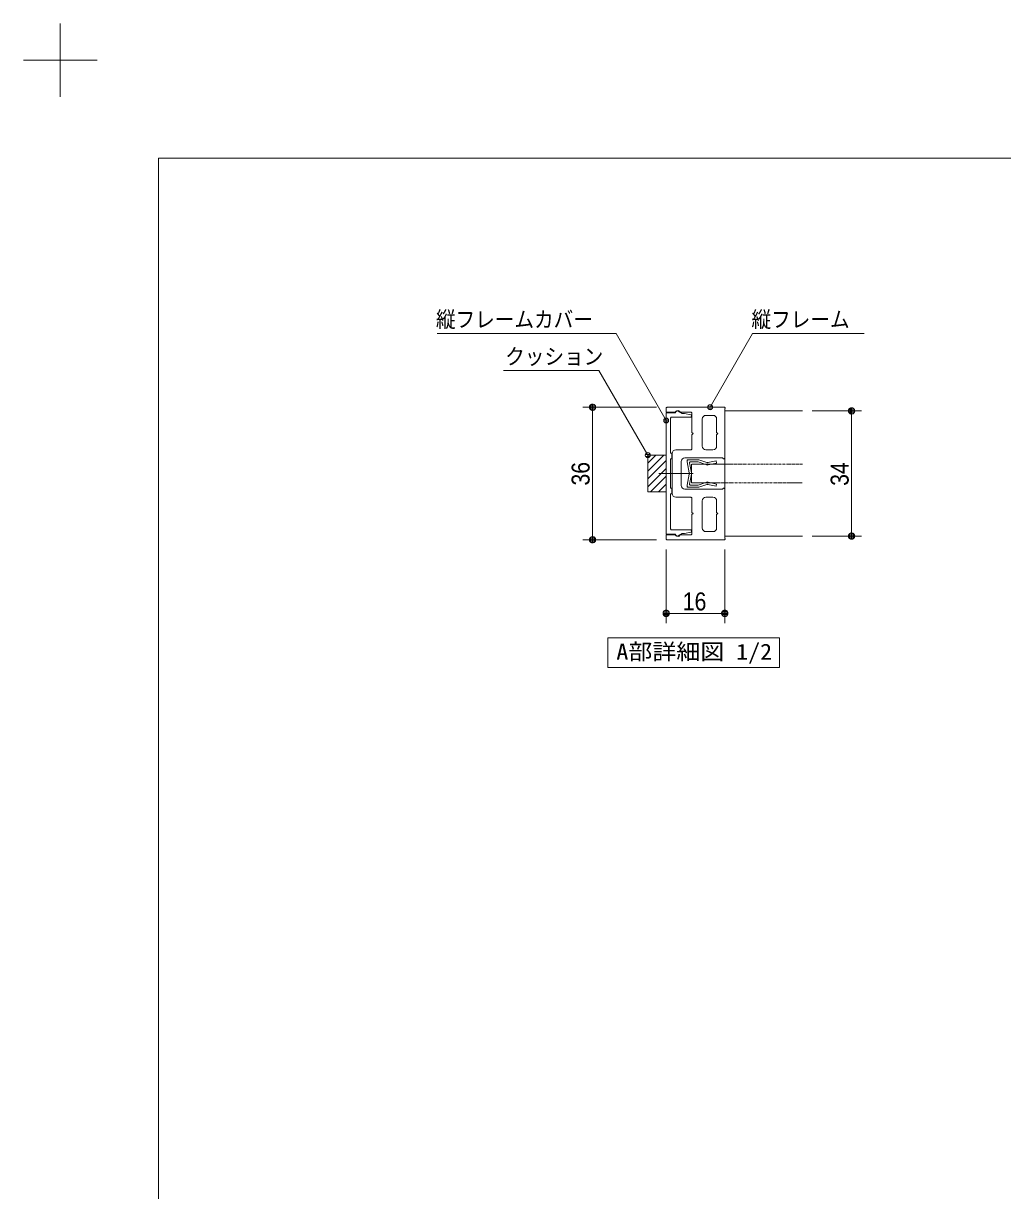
# Model space of a CAD drawing. Units: millimetres, scale not verified. Extents: x -6062 to 6062, y -3045 to 3045.
# Drawn here: x -6062 to -4068, y 666 to 3045 of the extents above; entities that cross this region are included whole.
import ezdxf
from ezdxf.enums import TextEntityAlignment as Align

# ---------------------------------------------------------------- set-up
doc = ezdxf.new("R2010")
doc.units = ezdxf.units.MM
doc.header["$LTSCALE"] = 20
doc.linetypes.add('DOUBLE_CHAIN1', pattern=[8.8, 5, -1, 0.6, -0.6, 0.6, -1])
for name, color, linetype, lineweight in [('0-0_3一般', 7, 'Continuous', 9), ('0-1_2寸法-3', 7, 'Continuous', 9), ('0-3_0', 7, 'Continuous', 9), ('0-4_2寸法-1', 7, 'Continuous', 9), ('0-5_1図面枠', 7, 'Continuous', 9)]:
    doc.layers.add(name, color=color, linetype=linetype, lineweight=lineweight)
doc.styles.add('ＭＳ ゴシック', font='')
doc.styles.add('ＭＳ Ｐゴシック', font='')
doc.styles.get('ＭＳ ゴシック').set_extended_font_data('MS Gothic')
doc.styles.get('ＭＳ Ｐゴシック').set_extended_font_data('MS PGothic')

# ---------------------------------------------------------------- blocks, each defined once
blk = doc.blocks.new('_Dot')
at = {"layer": '0-3_0'}
for p, q in [((-10, 0), (-20, 0)), ((9.78, 2), (-9.78, 2)), ((7.99, 6), (-7.99, 6)), ((9.16, -3.98), (-9.16, -3.98)), ((6, -7.98), (-6, -7.98))]:
    blk.add_line(p, q, dxfattribs=at)
for points in [[(10, 0), (9.92, 1.25), (9.69, 2.49), (9.3, 3.68), (8.76, 4.82), (8.09, 5.88), (7.29, 6.85), (6.37, 7.71), (5.36, 8.44), (4.26, 9.05), (3.09, 9.51), (1.87, 9.82), (0.63, 9.98), (-0.63, 9.98), (-1.87, 9.82), (-3.09, 9.51), (-4.26, 9.05), (-5.36, 8.44), (-6.37, 7.71), (-7.29, 6.85), (-8.09, 5.88), (-8.76, 4.82), (-9.3, 3.68), (-9.69, 2.49), (-9.92, 1.25), (-10, 0), (0, 0)], [(-10, 0), (-9.92, -1.25), (-9.69, -2.49), (-9.3, -3.68), (-8.76, -4.82), (-8.09, -5.88), (-7.29, -6.85), (-6.37, -7.71), (-5.36, -8.44), (-4.26, -9.05), (-3.09, -9.51), (-1.87, -9.82), (-0.63, -9.98), (0.63, -9.98), (1.87, -9.82), (3.09, -9.51), (4.26, -9.05), (5.36, -8.44), (6.37, -7.71), (7.29, -6.85), (8.09, -5.88), (8.76, -4.82), (9.3, -3.68), (9.69, -2.49), (9.92, -1.25), (10, 0), (0, 0)]]:
    blk.add_lwpolyline(points, close=True, dxfattribs=at)
blk = doc.blocks.new('グループ-50')
at = {"layer": '0-1_2寸法-3'}
blk.add_lwpolyline([(-54701.6, 34654.4), (-61701.6, 34654.4), (-61701.6, 35854.4), (-54701.6, 35854.4)], close=True, dxfattribs=at)
at = {"layer": '0-1_2寸法-3', "style": 'ＭＳ ゴシック', "width": 1.1}
blk.add_text('A部詳細図 1/2', height=650.9, dxfattribs=at).set_placement((-61348.5, 34772), align=Align.BOTTOM_LEFT)
blk = doc.blocks.new('グループ-56')
at = {"layer": '0-0_3一般'}
for p, q in [((-58464.1, 43071.9), (-58464.1, 43116.9)), ((-58419.1, 43116.9), (-58464.1, 43116.9)), ((-58464.1, 43026.9), (-58464.1, 43071.9)), ((-58464.1, 43026.9), (-58376.8, 42582.4)), ((-58419.1, 43116.9), (-58004, 43116.9)), ((-58367.4, 42991.3), (-58286.8, 42582.4)), ((-58337.9, 43026.9), (-58014.1, 43026.9)), ((-57699.8, 42920.9), (-58014.1, 43026.9)), ((-57984.8, 43112.5), (-57661.4, 43002.3)), ((-57699.8, 42920.9), (-57654.1, 42899.4)), ((-57661.4, 43002.3), (-57643.1, 42993.7)), ((-57604.7, 42909.8), (-57654.1, 42899.4)), ((-57623.3, 42997.9), (-57643.1, 42993.7)), ((-58464.1, 42081.9), (-58376.8, 42526.3)), ((-58367.4, 42117.5), (-58286.8, 42526.3)), ((-58464.1, 42036.9), (-58464.1, 42081.9)), ((-58464.1, 42036.9), (-58464.1, 41991.9)), ((-58419.1, 41991.9), (-58464.1, 41991.9)), ((-58004, 41991.9), (-58419.1, 41991.9)), ((-58337.9, 42081.9), (-58014.1, 42081.9)), ((-58014.1, 42081.9), (-57699.8, 42187.8)), ((-57661.4, 42106.4), (-57984.8, 41996.2)), ((-57699.8, 42187.8), (-57654.1, 42209.4)), ((-57661.4, 42106.4), (-57643.1, 42115)), ((-57604.7, 42198.9), (-57654.1, 42209.4)), ((-57623.3, 42110.8), (-57643.1, 42115))]:
    blk.add_line(p, q, dxfattribs=at)
at = {"layer": '0-0_3一般', "linetype": 'DOUBLE_CHAIN1'}
blk.add_lwpolyline([(-53769.1, 42929.4), (-58284.1, 42929.4), (-58284.1, 42179.4), (-53769.1, 42179.4)], dxfattribs=at)
at = {"layer": '0-0_3一般'}
for points in [[(-57623.3, 42997.9), (-57282.8, 43069.9), (-57264.1, 42981.9), (-57604.7, 42909.8)], [(-57604.7, 42198.9), (-57264.1, 42126.9), (-57282.8, 42038.8), (-57623.3, 42110.8)]]:
    blk.add_lwpolyline(points, dxfattribs=at)
for centre, radius, start, end in [((-58419.1, 43071.9), 45, 135, 180), ((-58419.1, 43071.9), 45, 90, 135), ((-58337.9, 42996.9), 30, 140.3825, 190.76501), ((-58337.9, 42996.9), 30, 90, 140.3825), ((-58004, 43071.9), 45, 77.36114, 90), ((-58004, 43071.9), 45, 64.72228, 77.36114), ((-57635.8, 43056.6), 150, 244.72228, 263.33323), ((-57635.8, 43056.6), 60, 244.72228, 263.33323), ((-57635.8, 43056.6), 150, 263.33323, 281.94418), ((-57635.8, 43056.6), 60, 263.33323, 281.94418), ((-58524.1, 42554.4), 150, 5.3825, 10.76501), ((-58524.1, 42554.4), 150, 349.23499, 354.6175), ((-58524.1, 42554.4), 150, 0, 5.3825), ((-58524.1, 42554.4), 150, 354.6175, 0), ((-58434.1, 42554.4), 150, 5.3825, 10.76501), ((-58434.1, 42554.4), 150, 349.23499, 354.6175), ((-58434.1, 42554.4), 150, 0, 5.3825), ((-58434.1, 42554.4), 150, 354.6175, 0), ((-58419.1, 42036.9), 45, 180, 225), ((-58419.1, 42036.9), 45, 225, 270), ((-58337.9, 42111.9), 30, 169.23499, 219.6175), ((-58337.9, 42111.9), 30, 219.6175, 270), ((-58004, 42036.9), 45, 270, 282.63886), ((-58004, 42036.9), 45, 282.63886, 295.27772), ((-57635.8, 42052.1), 150, 96.66677, 115.27772), ((-57635.8, 42052.1), 60, 96.66677, 115.27772), ((-57635.8, 42052.1), 150, 78.05582, 96.66677), ((-57635.8, 42052.1), 60, 78.05582, 96.66677)]:
    blk.add_arc(centre, radius, start, end, dxfattribs=at)
blk = doc.blocks.new('グループ-57')
at = {"layer": '0-0_3一般'}
for p, q in [((-59139.1, 43379.4), (-59139.1, 44804.4)), ((-59094.1, 44849.4), (-58329.1, 44849.4)), ((-58320.3, 44946.6), (-58569.6, 44996.4)), ((-58284.1, 44894.4), (-58284.1, 44902.5)), ((-59139.1, 41954.4), (-59139.1, 43154.4)), ((-58721.8, 42554.4), (-59621.8, 42554.4)), ((-59139.1, 40304.4), (-59139.1, 41729.4)), ((-58329.1, 40259.4), (-59094.1, 40259.4)), ((-58569.6, 40112.3), (-58320.3, 40162.1)), ((-58284.1, 40206.2), (-58284.1, 40214.4))]:
    blk.add_line(p, q, dxfattribs=at)
for points in [[(-58944.1, 45029.4), (-59319.1, 45029.4), (-59319.1, 40079.4), (-58944.1, 40079.4)], [(-58599, 44999.4), (-58667.2, 44999.4), (-58831.6, 45094.3)], [(-59139.1, 43154.4), (-59094.1, 43154.4), (-59094.1, 43379.4), (-59139.1, 43379.4)], [(-59139.1, 41729.4), (-59094.1, 41729.4), (-59094.1, 41954.4), (-59139.1, 41954.4)], [(-58831.6, 40014.4), (-58667.2, 40109.4), (-58599, 40109.4)]]:
    blk.add_lwpolyline(points, dxfattribs=at)
for centre, radius, start, end in [((-59094.1, 44804.4), 45, 135, 180), ((-59094.1, 44804.4), 45, 90, 135), ((-58869.1, 45029.4), 75, 120, 180), ((-58869.1, 45029.4), 75, 60, 120), ((-58599, 44849.4), 150, 84.34503, 90), ((-58599, 44849.4), 150, 78.69007, 84.34503), ((-58329.1, 44894.4), 45, 270, 315), ((-58329.1, 44902.5), 45, 39.34503, 78.69007), ((-58329.1, 44894.4), 45, 315, 0), ((-58329.1, 44902.5), 45, 0, 39.34503), ((-59094.1, 40304.4), 45, 180, 225), ((-59094.1, 40304.4), 45, 225, 270), ((-58869.1, 40079.4), 75, 180, 240), ((-58869.1, 40079.4), 75, 240, 300), ((-58599, 40259.4), 150, 270, 275.65497), ((-58599, 40259.4), 150, 275.65497, 281.30993), ((-58329.1, 40214.4), 45, 45, 90), ((-58329.1, 40206.2), 45, 281.30993, 320.65497), ((-58329.1, 40214.4), 45, 0, 45), ((-58329.1, 40206.2), 45, 320.65497, 0)]:
    blk.add_arc(centre, radius, start, end, dxfattribs=at)
blk = doc.blocks.new('グループ-58')
at = {"layer": '0-0_3一般'}
for p, q in [((-59319.1, 45059.4), (-59319.1, 45209.4)), ((-56949.1, 45254.4), (-59274.1, 45254.4)), ((-56934.1, 43184.4), (-56934.1, 45194.4)), ((-56919.1, 45220.3), (-56919.1, 45224.4)), ((-58951.4, 45059.4), (-59319.1, 45059.4)), ((-58314.1, 45059.4), (-58744.3, 45059.4)), ((-58269.1, 45014.4), (-58269.1, 44226.9)), ((-57849.1, 44774.4), (-57849.1, 43671.9)), ((-57699.1, 44924.4), (-57414.1, 44924.4)), ((-57264.1, 44774.4), (-57264.1, 44226.9)), ((-58224.1, 44181.9), (-58269.1, 44226.9)), ((-58269.1, 44136.9), (-58224.1, 44181.9)), ((-58269.1, 44136.9), (-58269.1, 43566.9)), ((-57219.1, 44181.9), (-57264.1, 44226.9)), ((-57264.1, 44136.9), (-57219.1, 44181.9)), ((-57264.1, 44136.9), (-57264.1, 43671.9)), ((-59079.1, 43371.9), (-59079.1, 41736.9)), ((-58929.1, 43521.9), (-58314.1, 43521.9)), ((-57699.1, 43521.9), (-57414.1, 43521.9)), ((-58704.1, 43041.9), (-58704.1, 42066.9)), ((-56979.1, 43154.4), (-56964.1, 43154.4)), ((-58224.1, 42554.4), (-59390.2, 42554.4)), ((-58554.1, 41916.9), (-57009.1, 41916.9)), ((-57009.1, 41916.9), (-57009.1, 41924.4)), ((-56979.1, 41954.4), (-56964.1, 41954.4)), ((-56934.1, 41924.4), (-56934.1, 39914.4)), ((-58929.1, 41586.9), (-58314.1, 41586.9)), ((-58269.1, 40971.9), (-58269.1, 41541.9)), ((-57849.1, 40334.4), (-57849.1, 41436.9)), ((-57699.1, 41586.9), (-57414.1, 41586.9)), ((-57264.1, 40971.9), (-57264.1, 41436.9)), ((-58224.1, 40926.9), (-58269.1, 40971.9)), ((-58269.1, 40881.9), (-58224.1, 40926.9)), ((-57219.1, 40926.9), (-57264.1, 40971.9)), ((-57264.1, 40881.9), (-57219.1, 40926.9)), ((-58269.1, 40094.4), (-58269.1, 40881.9)), ((-57264.1, 40334.4), (-57264.1, 40881.9)), ((-58951.4, 40049.4), (-59319.1, 40049.4)), ((-59319.1, 40049.4), (-59319.1, 39899.4)), ((-58314.1, 40049.4), (-58744.3, 40049.4)), ((-57699.1, 40184.4), (-57414.1, 40184.4)), ((-56949.1, 39854.4), (-59274.1, 39854.4)), ((-56919.1, 39888.4), (-56919.1, 39884.4))]:
    blk.add_line(p, q, dxfattribs=at)
blk.add_lwpolyline([(-58554.1, 43191.9), (-57009.1, 43191.9), (-57009.1, 43184.4)], dxfattribs=at)
for centre, radius, start, end in [((-59274.1, 45209.4), 45, 135, 180), ((-59274.1, 45209.4), 45, 90, 135), ((-56949.1, 45224.4), 30, 45, 90), ((-56949.1, 45220.3), 30, 300, 330), ((-56949.1, 45224.4), 30, 0, 45), ((-56949.1, 45220.3), 30, 330, 0), ((-58951.4, 45089.4), 30, 270, 298.12551), ((-58951.4, 45089.4), 30, 298.12551, 326.25101), ((-58839.1, 45014.4), 105, 85.81397, 146.25101), ((-58839.1, 45014.4), 105, 25.37693, 85.81397), ((-58314.1, 45014.4), 45, 45, 90), ((-58314.1, 45014.4), 45, 0, 45), ((-57699.1, 44774.4), 150, 135, 180), ((-57699.1, 44774.4), 150, 90, 135), ((-57414.1, 44774.4), 150, 45, 90), ((-57414.1, 44774.4), 150, 0, 45), ((-58929.1, 43371.9), 150, 135, 180), ((-58929.1, 43371.9), 150, 90, 135), ((-58314.1, 43566.9), 45, 270, 315), ((-58314.1, 43566.9), 45, 315, 0), ((-57699.1, 43671.9), 150, 180, 225), ((-57699.1, 43671.9), 150, 225, 270), ((-57414.1, 43671.9), 150, 270, 315), ((-57414.1, 43671.9), 150, 315, 0), ((-58554.1, 43041.9), 150, 135, 180), ((-58554.1, 43041.9), 150, 90, 135), ((-56979.1, 43184.4), 30, 180, 225), ((-56979.1, 43184.4), 30, 225, 270), ((-56964.1, 43184.4), 30, 270, 315), ((-56964.1, 43184.4), 30, 315, 0), ((-58554.1, 42066.9), 150, 180, 225), ((-58554.1, 42066.9), 150, 225, 270), ((-56979.1, 41924.4), 30, 135, 180), ((-56979.1, 41924.4), 30, 90, 135), ((-56964.1, 41924.4), 30, 45, 90), ((-56964.1, 41924.4), 30, 0, 45), ((-58929.1, 41736.9), 150, 180, 225), ((-58929.1, 41736.9), 150, 225, 270), ((-58314.1, 41541.9), 45, 45, 90), ((-58314.1, 41541.9), 45, 0, 45), ((-57699.1, 41436.9), 150, 135, 180), ((-57699.1, 41436.9), 150, 90, 135), ((-57414.1, 41436.9), 150, 45, 90), ((-57414.1, 41436.9), 150, 0, 45), ((-58951.4, 40019.4), 30, 61.87449, 90), ((-58951.4, 40019.4), 30, 33.74899, 61.87449), ((-58839.1, 40094.4), 105, 213.74899, 274.18603), ((-58839.1, 40094.4), 105, 274.18603, 334.62307), ((-58314.1, 40094.4), 45, 270, 315), ((-58314.1, 40094.4), 45, 315, 0), ((-57699.1, 40334.4), 150, 180, 225), ((-57699.1, 40334.4), 150, 225, 270), ((-57414.1, 40334.4), 150, 270, 315), ((-57414.1, 40334.4), 150, 315, 0), ((-59274.1, 39899.4), 45, 180, 225), ((-59274.1, 39899.4), 45, 225, 270), ((-56949.1, 39884.4), 30, 270, 315), ((-56949.1, 39888.4), 30, 30, 60), ((-56949.1, 39884.4), 30, 315, 0), ((-56949.1, 39888.4), 30, 0, 30)]:
    blk.add_arc(centre, radius, start, end, dxfattribs=at)
blk.add_blockref('グループ-57', (0, 0), dxfattribs=at)
blk = doc.blocks.new('グループ-59')
at = {"layer": '0-0_3一般'}
blk.add_lwpolyline([(-53769.1, 40004.4), (-56934.1, 40004.4), (-56934.1, 45104.4), (-53769.1, 45104.4)], dxfattribs=at)
blk = doc.blocks.new('グループ-60')
at = {"layer": '0-0_3一般'}
for p, q in [((-60069.1, 43290.9), (-60055.6, 43304.4)), ((-60069.1, 42970.9), (-59735.6, 43304.4)), ((-60069.1, 42650.9), (-59415.6, 43304.4)), ((-60069.1, 42330.9), (-59319.1, 43080.9)), ((-60069.1, 42010.9), (-59319.1, 42760.9)), ((-59955.6, 41804.4), (-59319.1, 42440.9)), ((-59635.6, 41804.4), (-59319.1, 42120.9))]:
    blk.add_line(p, q, dxfattribs=at)
blk.add_lwpolyline([(-60069.1, 43304.4), (-59319.1, 43304.4), (-59319.1, 41804.4), (-60069.1, 41804.4)], close=True, dxfattribs=at)
blk.add_lwpolyline([(-60069.1, 43304.4), (-59319.1, 43304.4), (-59319.1, 41804.4), (-60069.1, 41804.4)], close=True, dxfattribs=at)
for name in ['グループ-58', 'グループ-59', 'グループ-56']:
    blk.add_blockref(name, (0, 0), dxfattribs=at)
blk = doc.blocks.new('グループ-61')
at = {"layer": '0-5_1図面枠'}
for p, q in [((-84000, 57900), (-84000, 60900)), ((-85500, 59400), (-82500, 59400))]:
    blk.add_line(p, q, dxfattribs=at)
blk = doc.blocks.new('グループ-63')
at = {"layer": '0-5_1図面枠'}
blk.add_lwpolyline([(-80000, 55400), (80000, 55400), (80000, -55400), (-80000, -55400)], close=True, dxfattribs=at)
blk = doc.blocks.new('図面枠')
at = {"layer": '0-5_1図面枠'}
for name in ['グループ-61', 'グループ-63']:
    blk.add_blockref(name, (0, 0), dxfattribs=at)

msp = doc.modelspace()

# ---------------------------------------------------------------- linework, layer by layer
at = {"layer": '0-1_2寸法-3'}
for p, q in [((-4659.12, 2263.71), (-4668.91, 2263.71)), ((-4660.02, 2259.71), (-4668.02, 2259.71)), ((-4663.85, 2267.71), (-4664.19, 2267.71)), ((-4663.85, 2267.71), (-4664.19, 2267.71)), ((-4748.56, 2236.71), (-4758.35, 2236.71)), ((-4753.28, 2240.71), (-4753.63, 2240.71)), ((-4753.28, 2240.71), (-4753.63, 2240.71)), ((-4749.46, 2232.71), (-4757.45, 2232.71)), ((-4786.06, 2166.21), (-4795.85, 2166.21)), ((-4790.78, 2170.21), (-4791.13, 2170.21)), ((-4790.78, 2170.21), (-4791.13, 2170.21)), ((-4786.96, 2162.21), (-4794.95, 2162.21))]:
    msp.add_line(p, q, dxfattribs=at)
for points in [[(-4753.46, 2235.72), (-4855.65, 2412.72), (-5220.08, 2412.72)], [(-4664.02, 2262.72), (-4577.42, 2412.72), (-4350.54, 2412.72)], [(-4790.96, 2165.22), (-4890.55, 2337.72), (-5084.63, 2337.72)]]:
    msp.add_lwpolyline(points, dxfattribs=at)
for centre in [(-4664.02, 2262.72), (-4664.02, 2262.72), (-4753.46, 2235.72), (-4753.46, 2235.72), (-4790.96, 2165.22), (-4790.96, 2165.22)]:
    msp.add_circle(centre, 5.01, dxfattribs=at)
at = {"layer": '0-4_2寸法-1'}
for p, q in [((-4773.46, 2262.72), (-4923.46, 2262.72)), ((-4903.46, 2250.01), (-4903.46, 2005.43)), ((-4455.96, 2255.22), (-4355.96, 2255.22)), ((-4375.96, 2012.93), (-4375.96, 2242.51)), ((-4455.96, 2000.22), (-4355.96, 2000.22)), ((-4773.46, 1992.72), (-4923.46, 1992.72)), ((-4753.46, 1972.72), (-4753.46, 1822.72)), ((-4634.21, 1972.72), (-4634.21, 1822.72)), ((-4740.74, 1842.72), (-4646.92, 1842.72))]:
    msp.add_line(p, q, dxfattribs=at)

# ---------------------------------------------------------------- block references
at = {"layer": '0-0_3一般', "xscale": 0.05, "yscale": 0.05}
msp.add_blockref('グループ-60', (-1787.5, 0), dxfattribs=at)
at = {"layer": '0-1_2寸法-3', "xscale": 0.05, "yscale": 0.05}
msp.add_blockref('グループ-50', (-1787.5, 0), dxfattribs=at)
at = {"layer": '0-4_2寸法-1', "xscale": 0.6356201, "yscale": 0.6356201}
for p, rotation in [((-4903.46, 2262.72), 90), ((-4375.96, 2255.22), 90), ((-4903.46, 1992.72), 270), ((-4375.96, 2000.22), 270), ((-4753.46, 1842.72), 180)]:
    msp.add_blockref('_Dot', p, dxfattribs=dict(at, rotation=rotation))
msp.add_blockref('_Dot', (-4634.21, 1842.72), dxfattribs=at)
at = {"layer": '0-5_1図面枠', "xscale": 0.05, "yscale": 0.05}
msp.add_blockref('図面枠', (-1787.5, 0), dxfattribs=at)

# ---------------------------------------------------------------- texts
at = {"layer": '0-1_2寸法-3', "style": 'ＭＳ ゴシック', "width": 0.9}
for s, p in [('縦フレームカバー', (-5222.38, 2415.69)), ('縦フレーム', (-4579.72, 2415.69)), ('クッション', (-5081.3, 2340.11))]:
    msp.add_text(s, height=32.55, dxfattribs=at).set_placement(p, align=Align.BOTTOM_LEFT)
at = {"layer": '0-4_2寸法-1', "style": 'ＭＳ Ｐゴシック', "width": 0.9}
for s, p in [('36', (-4898.4, 2103.23)), ('34', (-4370.9, 2102.64))]:
    msp.add_text(s, height=36.66, rotation=90, dxfattribs=at).set_placement(p, align=Align.BOTTOM_LEFT)
msp.add_text('16', height=36.66, dxfattribs=at).set_placement((-4719.66, 1837.76), align=Align.BOTTOM_LEFT)

doc.saveas('drawing.dxf')
